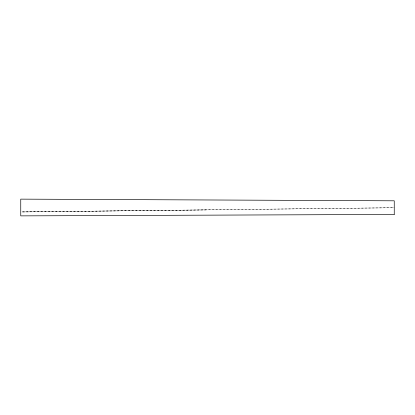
<?xml version="1.0" encoding="UTF-8"?>
<svg xmlns="http://www.w3.org/2000/svg" width="415" height="415" viewBox="0 0 415 415"><rect width="100%" height="100%" fill="white"/><g stroke="black" fill="none" stroke-linecap="round" stroke-linejoin="round"><path stroke-width="0.31" stroke-dasharray="2.08 1.56" d="M392.958 207.754L22.042 211.966L394.25 207.739M22.042 211.909L207.5 209.943"/><path stroke-width="0.62" d="M394.25 214.431L20.75 215.873L20.75 199.133L394.25 200.808L394.25 214.41"/></g></svg>
